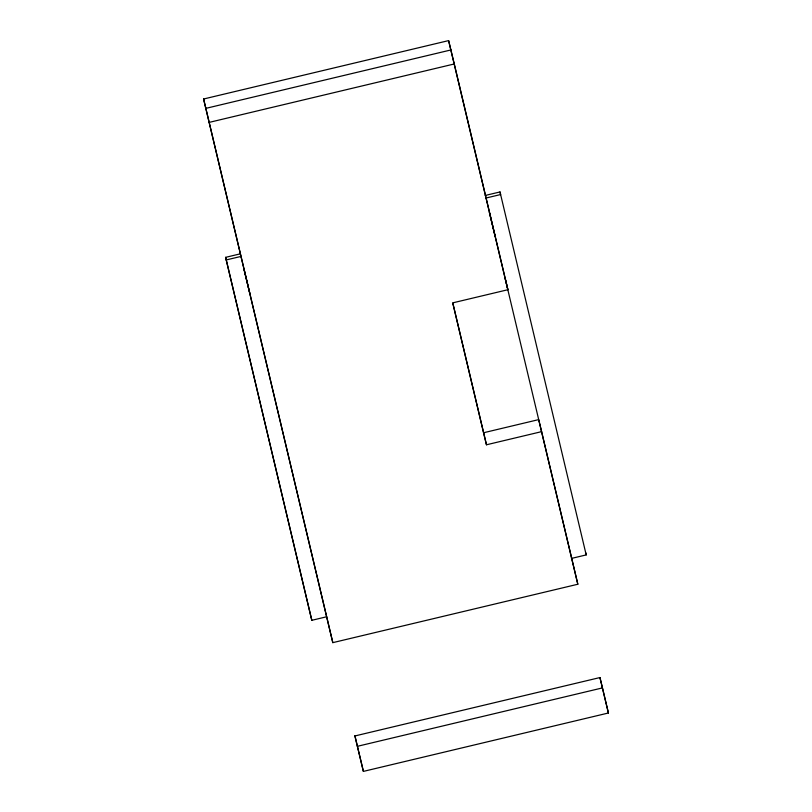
<?xml version="1.0" encoding="UTF-8"?>
<svg xmlns="http://www.w3.org/2000/svg" width="812" height="812" viewBox="0 0 812 812"><rect width="100%" height="100%" fill="white"/><g stroke="black" fill="none" stroke-linecap="round" stroke-linejoin="round"><path stroke-width="1.22" d="M203.599 99.003L448.61 40.6L454.284 63.965L507.886 289.722L452.771 302.856L486.479 444.783L541.594 431.649L577.829 584.244L332.808 642.647L203.599 99.003L332.808 642.647M205.872 108.361L450.893 49.958M209.263 122.368L454.284 63.965M326.586 616.785L311.818 620.307L311.189 617.709L225.614 257.343L240.382 253.821M485.231 195.459L499.999 191.947L500.628 194.545L485.86 198.067M225.614 257.343L226.243 259.942L241.012 256.419M452.791 303.17L483.566 432.755L538.681 419.611L541.594 431.649M571.435 558.433L586.203 554.911L499.999 191.947M354.925 735.956L599.946 677.553L602.443 687.906L608.401 712.997L363.39 771.4L354.925 735.956L363.39 771.4M357.422 746.309L602.443 687.906M585.574 552.312L586.203 554.911M489.362 212.399L495.117 236.201M504.983 277.694L507.886 289.722M577.829 584.244L448.61 40.6M608.401 712.997L599.946 677.553M483.566 432.755L486.479 444.783M244.047 269.604L250.096 294.594M226.243 259.942L311.818 620.307"/></g></svg>
